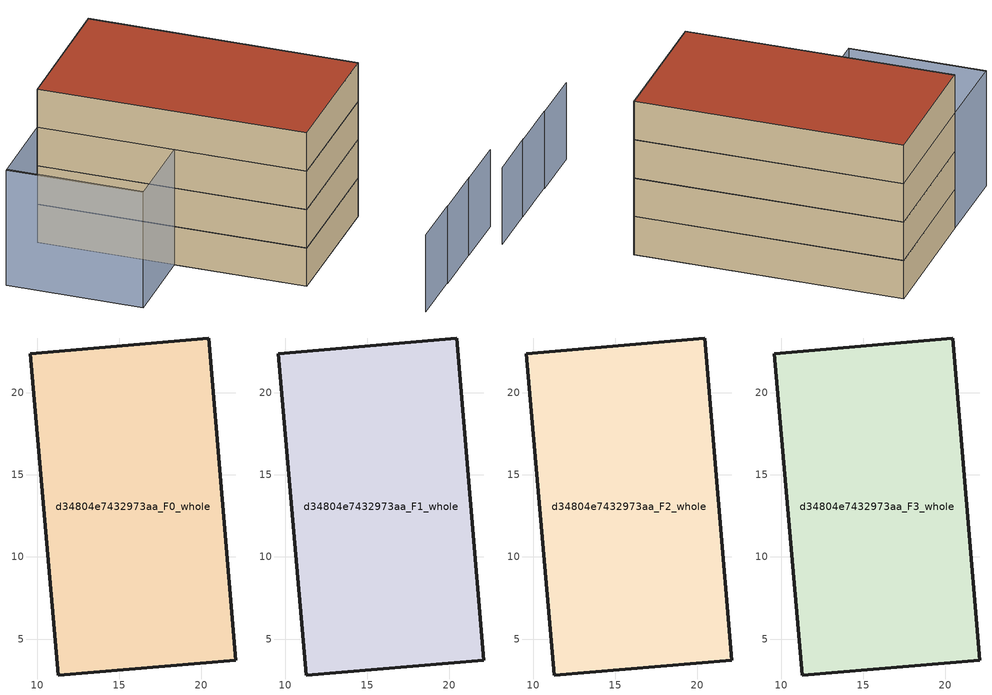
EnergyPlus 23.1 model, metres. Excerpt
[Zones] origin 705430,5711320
d34804e7432973aa_F0_whole
 floor ground (EU_floor_Construction): 22.08,3.72 20.44,23.33 9.59,22.38 11.27,2.82 z0
 wall outside (EU_wall_Construction): 9.59,22.38 20.44,23.33 22.08,3.72 11.27,2.82 9.59,22.38 z0:3
d34804e7432973aa_F1_whole
 floor to d34804e7432973aa_F0_whole (EU_floor_Construction): 22.08,3.72 20.44,23.33 9.59,22.38 11.27,2.82 z3
 wall outside (EU_wall_Construction): 9.59,22.38 20.44,23.33 22.08,3.72 11.27,2.82 9.59,22.38 z3:6
d34804e7432973aa_F2_whole
 floor to d34804e7432973aa_F1_whole (EU_floor_Construction): 22.08,3.72 20.44,23.33 9.59,22.38 11.27,2.82 z6
 wall outside (EU_wall_Construction): 9.59,22.38 20.44,23.33 22.08,3.72 11.27,2.82 9.59,22.38 z6:9
d34804e7432973aa_F3_whole
 floor to d34804e7432973aa_F2_whole (EU_floor_Construction): 22.08,3.72 20.44,23.33 9.59,22.38 11.27,2.82 z9
 wall outside (EU_wall_Construction): 9.59,22.38 20.44,23.33 22.08,3.72 11.27,2.82 9.59,22.38 z9:12
 roof outside (EU_roof_Construction): 20.44,23.33 22.08,3.72 11.27,2.82 9.59,22.38 z12
shading: 15.65,-5.87 20.11,-5.54 / 19.96,-5.56 24.37,-5.21 / 11.24,-6.17 15.66,-5.85 z0:6; 3.15,21.83 3.96,11.93 / 3.04,21.82 9.6,22.38 / 9.6,22.38 10.45,12.41 / 10.45,12.41 3.89,11.85 / 3.89,11.85 3.04,21.82 z0:9
[Building]
EU S2 Campaign: North Axis=0; Terrain=City; Solar Distribution=FullExterior
[Site:Location]
London: Latitude=51.5; Longitude=-0.5; Time Zone=0; Elevation=25
[SizingPeriod:WeatherFileDays]
AnnualSizingPeriod: Begin Month=1; Begin Day of Month=1; End Month=12; End Day of Month=31; Day of Week for Start Day=Monday; Use Weather File Daylight Saving Period=No; Use Weather File Rain and Snow Indicators=No
[MATERIAL]
EU_InternalMass_Material: Roughness=MediumRough; Thickness=0.1; Conductivity=1; Density=1800; Specific Heat=900; Thermal Absorptance=0.9; Solar Absorptance=0.7; Visible Absorptance=0.7
[MATERIAL:NOMASS] Roughness=MediumRough; Thermal Absorptance=0.9; Solar Absorptance=0.7; Visible Absorptance=0.7
Name | Thermal Resistance
EU_wall_NoMass | 1.04674
EU_roof_NoMass | 4.32442
EU_floor_NoMass | 2.04616
[CONSTRUCTION]
EU_wall_Construction: EU_wall_NoMass
EU_roof_Construction: EU_roof_NoMass
EU_floor_Construction: EU_floor_NoMass
EU_InternalMass_Construction: EU_InternalMass_Material
[ZONE] Type=1; Multiplier=1; Ceiling Height=autocalculate; Floor Area=autocalculate; Part of Total Floor Area=Yes
Name | Volume
d34804e7432973aa_F0_whole | 641.158
d34804e7432973aa_F1_whole; d34804e7432973aa_F2_whole; d34804e7432973aa_F3_whole | 641.156
[INTERNALMASS] Construction=EU_InternalMass_Construction; Surface Area=213.719
Name | Zone or ZoneList
d34804e7432973aa_F0_whole_EU_InternalMass | d34804e7432973aa_F0_whole
d34804e7432973aa_F1_whole_EU_InternalMass | d34804e7432973aa_F1_whole
d34804e7432973aa_F2_whole_EU_InternalMass | d34804e7432973aa_F2_whole
d34804e7432973aa_F3_whole_EU_InternalMass | d34804e7432973aa_F3_whole
[OTHEREQUIPMENT] Fuel Type=Electricity; Design Level Calculation Method=Watts/Area; Power per Zone Floor Area=1; Fraction Latent=0; Fraction Radiant=0; Fraction Lost=0; Carbon Dioxide Generation Rate=0; EndUse Subcategory=EU_Step8_InternalGains
Name | Zone or ZoneList or Space or SpaceList | Schedule
EU_Step8_InternalGain_d34804e7432973aa_F0_whole_f000 | d34804e7432973aa_F0_whole | EU_Step8_GainSchedule_d34804e7432973aa_F0_whole_f000
EU_Step8_InternalGain_d34804e7432973aa_F1_whole_f000 | d34804e7432973aa_F1_whole | EU_Step8_GainSchedule_d34804e7432973aa_F1_whole_f000
EU_Step8_InternalGain_d34804e7432973aa_F2_whole_f000 | d34804e7432973aa_F2_whole | EU_Step8_GainSchedule_d34804e7432973aa_F2_whole_f000
EU_Step8_InternalGain_d34804e7432973aa_F3_whole_f000 | d34804e7432973aa_F3_whole | EU_Step8_GainSchedule_d34804e7432973aa_F3_whole_f000
[ZONEVENTILATION:DESIGNFLOWRATE] Schedule=EU_AlwaysOn; Design Flow Rate Calculation Method=AirChanges/Hour; Air Changes per Hour=0.488719; Ventilation Type=Natural; Fan Pressure Rise=0; Fan Total Efficiency=1; Constant Term Coefficient=1; Temperature Term Coefficient=0; Velocity Term Coefficient=0; Velocity Squared Term Coefficient=0; Minimum Indoor Temperature=-100; Maximum Indoor Temperature=100; Delta Temperature=-100; Minimum Outdoor Temperature=-100; Maximum Outdoor Temperature=100; Maximum Wind Speed=40
Name | Zone or ZoneList or Space or SpaceList
EU_ConstantAir_d34804e7432973aa_F0_whole | d34804e7432973aa_F0_whole
EU_ConstantAir_d34804e7432973aa_F1_whole | d34804e7432973aa_F1_whole
EU_ConstantAir_d34804e7432973aa_F2_whole | d34804e7432973aa_F2_whole
EU_ConstantAir_d34804e7432973aa_F3_whole | d34804e7432973aa_F3_whole
[HVACTEMPLATE:THERMOSTAT] Constant Heating Setpoint=20; Constant Cooling Setpoint=50
EU_HeatOnly_d34804e7432973aa_F0_whole; EU_HeatOnly_d34804e7432973aa_F1_whole; EU_HeatOnly_d34804e7432973aa_F2_whole; EU_HeatOnly_d34804e7432973aa_F3_whole
[HVACTEMPLATE:ZONE:IDEALLOADSAIRSYSTEM] System Availability Schedule=EU_AlwaysOn; Maximum Heating Supply Air Temperature=50; Minimum Cooling Supply Air Temperature=13; Maximum Heating Supply Air Humidity Ratio=0.0156; Minimum Cooling Supply Air Humidity Ratio=0.0077; Heating Limit=NoLimit; Cooling Limit=NoLimit; Heating Availability Schedule=EU_AlwaysOn; Cooling Availability Schedule=EU_CoolingOff; Dehumidification Control Type=ConstantSensibleHeatRatio; Cooling Sensible Heat Ratio=0.7; Dehumidification Setpoint=60; Humidification Control Type=None; Humidification Setpoint=30; Outdoor Air Method=None; Outdoor Air Flow Rate per Person=0.00944; Outdoor Air Flow Rate per Zone Floor Area=0; Outdoor Air Flow Rate per Zone=0; Demand Controlled Ventilation Type=None; Outdoor Air Economizer Type=NoEconomizer; Heat Recovery Type=None; Sensible Heat Recovery Effectiveness=0.7; Latent Heat Recovery Effectiveness=0.65
Name | Template Thermostat
d34804e7432973aa_F0_whole | EU_HeatOnly_d34804e7432973aa_F0_whole
d34804e7432973aa_F1_whole | EU_HeatOnly_d34804e7432973aa_F1_whole
d34804e7432973aa_F2_whole | EU_HeatOnly_d34804e7432973aa_F2_whole
d34804e7432973aa_F3_whole | EU_HeatOnly_d34804e7432973aa_F3_whole
[SIZING:ZONE] Zone Cooling Design Supply Air Temperature Input Method=SupplyAirTemperature; Zone Cooling Design Supply Air Temperature=13; Zone Heating Design Supply Air Temperature Input Method=SupplyAirTemperature; Zone Heating Design Supply Air Temperature=50; Zone Cooling Design Supply Air Humidity Ratio=0.008; Zone Heating Design Supply Air Humidity Ratio=0.008; Cooling Design Air Flow Method=DesignDay; Cooling Design Air Flow Rate=0; Cooling Minimum Air Flow per Zone Floor Area=0.000762; Cooling Minimum Air Flow=0; Cooling Minimum Air Flow Fraction=0.2; Heating Design Air Flow Method=DesignDay; Heating Design Air Flow Rate=0; Heating Maximum Air Flow per Zone Floor Area=0.002032; Heating Maximum Air Flow=0.141576; Heating Maximum Air Flow Fraction=0.3; Account for Dedicated Outdoor Air System=No; Dedicated Outdoor Air System Control Strategy=NeutralSupplyAir; Dedicated Outdoor Air Low Setpoint Temperature for Design=autosize; Dedicated Outdoor Air High Setpoint Temperature for Design=autosize; Zone Load Sizing Method=Sensible Load Only No Latent Load; Zone Latent Cooling Design Supply Air Humidity Ratio Input Method=HumidityRatioDifference; Zone Cooling Design Supply Air Humidity Ratio Difference=0.005; Zone Latent Heating Design Supply Air Humidity Ratio Input Method=HumidityRatioDifference; Zone Humidification Design Supply Air Humidity Ratio Difference=0.005
d34804e7432973aa_F0_whole; d34804e7432973aa_F1_whole; d34804e7432973aa_F2_whole; d34804e7432973aa_F3_whole
[SCHEDULE:CONSTANT]
Name | Hourly Value
EU_AlwaysOn | 1
EU_CoolingOff | 0
[SCHEDULE:FILE] Column Number=1; Rows to Skip at Top=0; Number of Hours of Data=8760; Column Separator=Comma; Interpolate to Timestep=No; Minutes per Item=60; Adjust Schedule for Daylight Savings=Yes
Name | File
EU_Step8_GainSchedule_d34804e7432973aa_F0_whole_f000 | ../../schedules/d34804e7432973aa/d34804e7432973aa_F0_whole_f000_gain.csv
EU_Step8_GainSchedule_d34804e7432973aa_F1_whole_f000 | ../../schedules/d34804e7432973aa/d34804e7432973aa_F1_whole_f000_gain.csv
EU_Step8_GainSchedule_d34804e7432973aa_F2_whole_f000 | ../../schedules/d34804e7432973aa/d34804e7432973aa_F2_whole_f000_gain.csv
EU_Step8_GainSchedule_d34804e7432973aa_F3_whole_f000 | ../../schedules/d34804e7432973aa/d34804e7432973aa_F3_whole_f000_gain.csv
